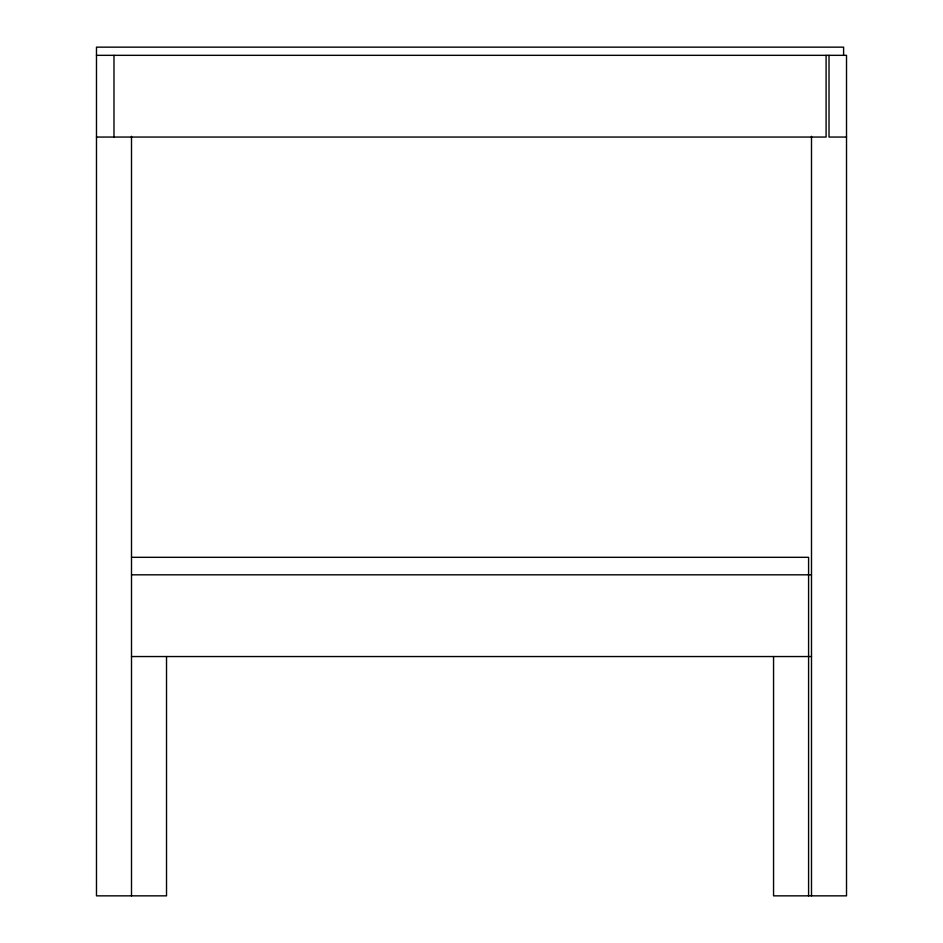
<?xml version="1.0" encoding="UTF-8"?>
<svg xmlns="http://www.w3.org/2000/svg" width="943" height="943" viewBox="0 0 943 943"><rect width="100%" height="100%" fill="white"/><g stroke="black" fill="none" stroke-linecap="round" stroke-linejoin="round"><path stroke-width="1.41" d="M96.481 55.331L846.519 55.331L846.519 895.85L773.555 895.85L773.555 656.54M96.481 137.053L826.092 137.053L826.092 55.331M846.519 137.053L829.015 137.053L829.015 55.331M131.501 557.313L808.587 557.313L808.587 895.85M131.501 574.817L811.499 574.817M131.501 656.54L811.499 656.54M843.608 55.331L843.608 47.15L96.481 47.15L96.481 895.85L166.522 895.85L166.522 656.54M811.499 136.299L811.499 895.85M131.501 136.299L131.501 895.85M113.985 55.331L113.985 137.053"/></g></svg>
